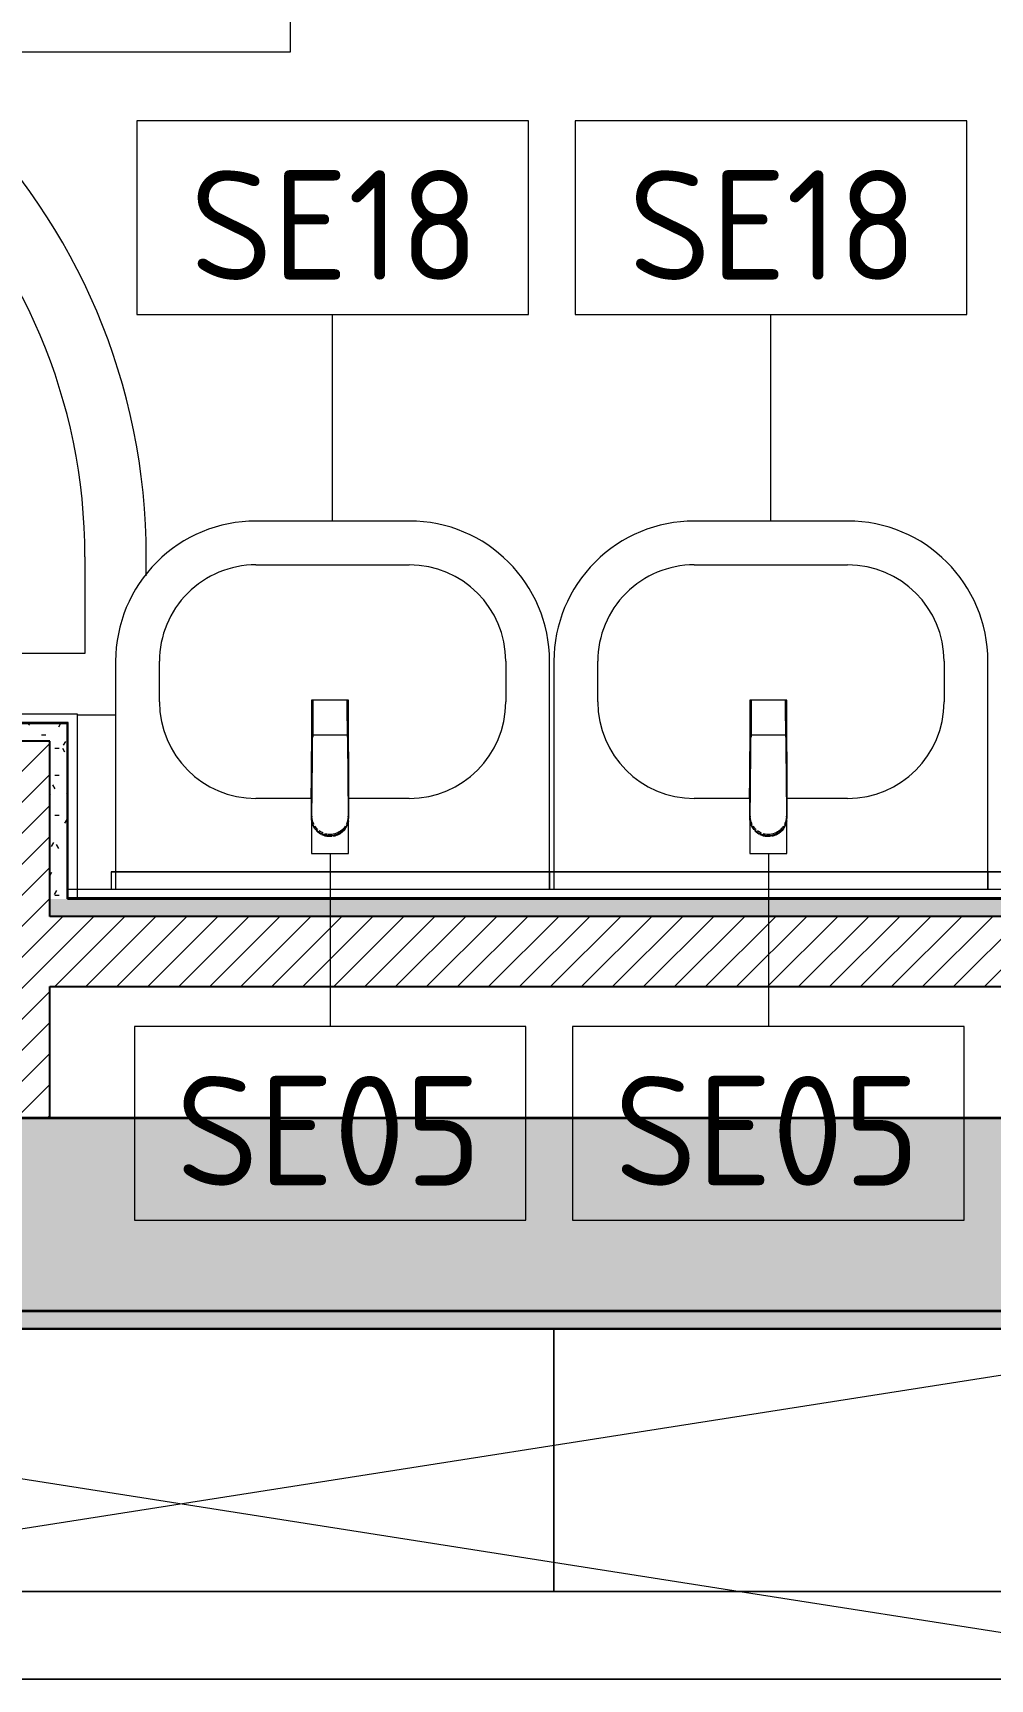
# Model space of a CAD drawing. Header units: millimetres. Extents: x 54725 to 263872, y -8553 to 29614.
# Drawn here: x 109179 to 110271, y 4760 to 6638 of the extents above; entities that cross this region are included whole.
import ezdxf

# ---------------------------------------------------------------- set-up
doc = ezdxf.new("R2010")
doc.units = ezdxf.units.MM
for name, color, linetype, lineweight, true_color in [('0-1', 7, 'Continuous', 9, 0x4994b4), ('A-WALL-1', 7, 'Continuous', 35, 0x3c3c3c), ('A-WALL-3', 7, 'Continuous', 25, 0x3c3c3c), ('A-WALL-FNSH-2', 7, 'Continuous', 15, 0x3c3c3c), ('P-SANR-FIXT-1', 7, 'Continuous', 15, 0x4994b4)]:
    doc.layers.add(name, color=color, linetype=linetype, lineweight=lineweight, true_color=true_color)
for name, color, linetype, lineweight in [('I-FURN', 7, 'Continuous', 9), ('I-WALL', 7, 'Continuous', 9), ('P-SANR-FIXT-IDEN', 7, 'Continuous', 9)]:
    doc.layers.add(name, color=color, linetype=linetype, lineweight=lineweight)
doc.styles.add('GOST Common', font='GOST_Common.ttf', dxfattribs={"height": 125})
pattern_1 = [(45, (-3861.742, 0), (-17.6776695, 17.6776695), [])]
pattern_2 = [(0, (-3861.742, 0), (60.96, 15.24), [5.029, -40.691, 5.029, -40.691, -243.84]), (0, (-3861.742, 0), (60.96, 15.24), [-91.44, 5.029, -86.411, 5.029, -40.691, -106.68]), (0, (-3861.742, 0), (60.96, 15.24), [-228.6, 5.029, -25.451, 5.029, -71.171]), (120, (-3838.882, 7.62), (-43.6782272, 45.1729086), [5.029, -40.691, 5.029, -40.691, -243.84]), (120, (-3838.882, 7.62), (-43.6782272, 45.1729086), [-91.44, 5.029, -86.411, 5.029, -40.691, -106.68]), (120, (-3838.882, 7.62), (-43.6782272, 45.1729086), [-228.6, 5.029, -25.451, 5.029, -71.171]), (240, (-3831.262, 38.1), (-17.2817728, -60.4129086), [5.029, -40.691, 5.029, -40.691, -243.84]), (240, (-3831.262, 38.1), (-17.2817728, -60.4129086), [-91.44, 5.029, -86.411, 5.029, -40.691, -106.68]), (240, (-3831.262, 38.1), (-17.2817728, -60.4129086), [-228.6, 5.029, -25.451, 5.029, -71.171])]

# ---------------------------------------------------------------- blocks, each defined once
blk = doc.blocks.new('Шкаф параметрический - 1_33-25588469-Фрагмент 1_12_ Групповая ячейка')
at = {"layer": 'I-FURN'}
for p, q in [((0, 400), (1912.5, 100)), ((2550, 400), (0, 400)), ((0, 400), (2550, 400)), ((637.5, 100), (2550, 400)), ((1912.5, 100), (2550, 0)), ((0, 0), (2550, 0)), ((2550, 0), (0, 0))]:
    blk.add_line(p, q, dxfattribs=at)
blk = doc.blocks.new('зеркало круглое500д - 1_22а зеркало круглое d500-30453653-Фрагмент 1_12_ Групповая ячейка')
at = {"layer": 'I-FURN'}
for p, q in [((-250, 0), (-250, -20)), ((250, -20), (250, 0)), ((-250, -20), (250, -20)), ((250, -20), (-250, -20))]:
    blk.add_line(p, q, dxfattribs=at)
blk = doc.blocks.new('поддон угловой - 900х900-30799906-Фрагмент 1_12_ Групповая ячейка')
at = {"layer": 'P-SANR-FIXT-1'}
for p, q in [((-270, 450), (-449, 450)), ((-380, 119.2), (-380, 380)), ((-380, 380), (-270, 380)), ((-380, 45), (-380, 65.1)), ((-380, -380), (-380, -177)), ((380, -270), (380, -380)), ((450, -291.4), (450, -270)), ((380, -380), (-380, -380)), ((371, -450), (415.1, -450))]:
    blk.add_line(p, q, dxfattribs=at)
for centre, radius, start, end in [((-270, -270), 720, 360, 90), ((-270, -270), 650, 0, 90), ((-290, -290), 25, 90, 270), ((-290, -290), 25, 270, 90)]:
    blk.add_arc(centre, radius, start, end, dxfattribs=at)
blk = doc.blocks.new('Раковина Roca Debba 50x42 - гибкая подводка_ 640х550х165 PN6_3_ ХВ_ГВ накидная гайка BP DN15_ К-гл_кон_ П DN 50-V89-Фрагмент 1_12_ Групповая ячейка')
at = {"layer": 'P-SANR-FIXT-1'}
for p, q in [((240, -20), (240, 0)), ((-255, -0.2), (-255, -20)), ((-255, -20), (-255, -260)), ((240, -260), (240, -20)), ((-95, -103.6), (-25.8, -103.6)), ((16.6, -103.6), (80, -103.6)), ((-205, -260), (-205, -213.6)), ((190, -213.6), (190, -260)), ((80, -370), (-95, -370)), ((-95, -420), (80, -420))]:
    blk.add_line(p, q, dxfattribs=at)
for centre, radius, start, end in [((-95, -213.6), 110, 90, 180), ((80, -213.6), 110, 0, 90), ((-95, -260), 160, 180, 270), ((-95, -260), 110, 180, 270), ((80, -260), 160, 270, 0), ((80, -260), 110, 270, 0)]:
    blk.add_arc(centre, radius, start, end, dxfattribs=at)
blk = doc.blocks.new('смеситель для раковины - Default-V93-Фрагмент 1_12_ Групповая ячейка')
at = {"layer": '0-1'}
for p, q in [((19.7, 151.6), (-19.8, 151.6)), ((-20.3, 110), (-20.4, 97.4)), ((19.8, 111.8), (-19.8, 111.8)), ((20.4, 97.4), (20.3, 110)), ((-18.9, 7.6), (-19.5, 9.5))]:
    blk.add_line(p, q, dxfattribs=at)
at = {"layer": '0-1', "flags": 128}
for points in [[(-20.7, 150.6), (-20.7, 150.2), (-20.7, 149.2), (-20.7, 148.3), (-20.7, 146.9), (-20.7, 145.4), (-20.8, 134.7), (-21.1, 63.6), (-21.1, 93.2)], [(19.7, 151.6), (20, 151.6), (20.2, 151.6), (20.5, 151.4), (20.6, 151.2), (20.7, 151.1), (20.8, 150.9), (20.8, 150.6)], [(21, 17), (21.2, 25.7), (21, 77.4), (21, 111.4)], [(-21.4, 39.6), (-21.2, 64), (-21.1, 88)], [(-21.1, 22.2), (-21.1, 24.2), (-21.1, 63.3), (-21.1, 93.2)], [(-20, 10.8), (-20.8, 13.2), (-20.9, 15.4)], [(12.1, -0.1), (16.4, 3.8), (19.5, 8.8), (21, 14.5), (21, 16)]]:
    blk.add_lwpolyline(points, dxfattribs=at)
at = {"layer": 'P-SANR-FIXT-1'}
for p, q in [((21, 151.6), (-21, 151.6)), ((-21, 151.6), (-21, -23)), ((21, -23), (21, 151.6)), ((-19.7, 144), (-19.8, 111.8)), ((19.8, 111.8), (19.7, 144)), ((19.9, 143.1), (19.9, 140.7)), ((19.9, 136.7), (19.9, 133.6)), ((19.9, 131), (20, 126.2)), ((20, 115.7), (20, 113.5)), ((20, 111.3), (20, 108.6)), ((-21, -23), (21, -23))]:
    blk.add_line(p, q, dxfattribs=at)
at = {"layer": 'P-SANR-FIXT-1', "flags": 128}
for points in [[(-21.1, 16.9), (-21.1, 42.2), (-21, 67.6), (-20.8, 118.3), (-20.7, 143.7), (-20.7, 149.4), (-20.8, 150.2), (-20.9, 145.3), (-20.9, 138.9), (-21.1, 88.1)], [(-19.9, 125.8), (-19.9, 133.8), (-19.9, 138.3)], [(21.1, 88.1), (20.9, 138.9), (20.9, 145.3), (20.8, 150.2), (20.7, 149.4), (20.7, 143.7), (20.8, 118.3), (21, 67.6), (21.1, 42.2), (21.1, 16.9)], [(-20, 109.4), (-20, 111), (-20, 119.8)], [(20, 123.6), (20, 119.9), (20, 118.4)], [(-15.9, 4.1), (-13.1, 1.6), (-12.1, 0.9)], [(12.1, 0.9), (13.1, 1.6), (15.9, 4.1)], [(-9.8, -0.4), (-6.1, -1.8), (-5.1, -2)], [(-2.4, -2.5), (-2.1, -2.5), (2.1, -2.5), (2.7, -2.4)], [(0.6, -3.9), (0.3, -3.9), (0.1, -3.9), (-0.1, -3.9), (-0.3, -3.9), (-0.6, -3.9)], [(5.1, -2), (6.1, -1.8), (9.8, -0.4)]]:
    blk.add_lwpolyline(points, dxfattribs=at)
at = {"layer": 'P-SANR-FIXT-1'}
for centre, major_axis, ratio, start_param, end_param in [((-19.8, 109.7), (-0.5, 0.002), 0.095846, 0.794229, 1.571164), ((19.8, 109.7), (0.5, 0.002), 0.095848, 4.711795, 5.488843), ((0, 17.2), (20.8, 0), 0.98634, 3.038054, 3.090126), ((0, 17.2), (20.8, 0), 0.98634, 0.051466, 0.103539), ((0, 17.2), (20.8, 0), 0.98634, 3.29536, 3.441377), ((0, 17.2), (20.8, 0), 0.98634, 5.983401, 6.129418), ((0, 17.2), (20.8, 0), 0.98634, 4.268583, 4.510817), ((0, 17.2), (18.5, 0), 0.986286, 4.671144, 4.753634), ((0, 17.2), (20.8, 0), 0.98634, 4.913948, 5.156189)]:
    blk.add_ellipse(centre, major_axis=major_axis, ratio=ratio, start_param=start_param, end_param=end_param, dxfattribs=at)
for points, knots in [([(-19.9, 147.4), (-19.9, 148), (-19.8, 149.3), (-19.8, 150.7), (-19.8, 151.5), (-19.8, 151.6), (-19.8, 151.6)], [0.1, 0.1, 0.1, 0.1, 0.2, 0.3, 0.4, 0.4725859, 0.4725859, 0.4725859, 0.4725859]), ([(-19.8, 151.6), (-19.7, 151.6), (-19.7, 151.6), (-19.7, 151.2), (-19.7, 150), (-19.7, 148.3), (-19.7, 146.2), (-19.7, 144.8), (-19.7, 144)], [0.4728347, 0.4728347, 0.4728347, 0.4728347, 0.5, 0.6, 0.7, 0.8, 0.9, 1, 1, 1, 1]), ([(19.7, 144), (19.7, 144.8), (19.7, 146.2), (19.7, 148.3), (19.7, 150), (19.7, 151.2), (19.7, 151.6), (19.7, 151.6), (19.7, 151.6)], [0, 0, 0, 0, 0.1, 0.2, 0.3, 0.4, 0.5, 0.5274121, 0.5274121, 0.5274121, 0.5274121]), ([(19.7, 151.6), (19.8, 151.6), (19.8, 151.5), (19.8, 150.7), (19.8, 149.3), (19.9, 148), (19.9, 147.4)], [0.5275209, 0.5275209, 0.5275209, 0.5275209, 0.6, 0.7, 0.8, 0.9, 0.9, 0.9, 0.9]), ([(-20.4, 97.4), (-20.4, 91.1), (-20.5, 81.8), (-20.6, 69.7), (-20.6, 60), (-20.7, 52.6), (-20.8, 47.4), (-20.8, 45.2), (-20.8, 43.5), (-20.9, 41.8), (-20.9, 39.8), (-20.9, 37.7), (-20.9, 36.2), (-20.9, 35.4), (-21, 34.1), (-21, 32.6), (-21, 31), (-21, 29.7), (-21, 28.6), (-21, 27.7), (-21, 26.8), (-21.1, 25.6), (-21.1, 22.9), (-21.1, 20.4), (-21.1, 18.4)], [0, 0, 0, 0, 0.222222, 0.333333, 0.444444, 0.583333, 0.618056, 0.652778, 0.670139, 0.6875, 0.722222, 0.756944, 0.774306, 0.782986, 0.791667, 0.826389, 0.84375, 0.861111, 0.878472, 0.887153, 0.895833, 0.913194, 0.930556, 1, 1, 1, 1]), ([(-19.8, 111.8), (-19.8, 111.8), (-19.8, 111.7), (-19.8, 110.9), (-19.8, 110.1), (-19.8, 109.7)], [0.4695548, 0.4695548, 0.4695548, 0.4695548, 0.6, 0.8, 1, 1, 1, 1]), ([(19.8, 109.7), (19.8, 110.1), (19.8, 110.9), (19.8, 111.7), (19.8, 111.8), (19.8, 111.8)], [0, 0, 0, 0, 0.2, 0.4, 0.5304748, 0.5304748, 0.5304748, 0.5304748]), ([(21.1, 18.4), (21.1, 19.2), (21.1, 20.8), (21.1, 23.1), (21.1, 25), (21.1, 26.5), (21, 27.6), (21, 28.6), (21, 30), (21, 31.7), (21, 33.4), (21, 34.6), (20.9, 35.2), (20.9, 35.7), (20.9, 36.3), (20.9, 36.9), (20.9, 38.1), (20.9, 39.8), (20.9, 41.4), (20.8, 42.8), (20.8, 44.1), (20.8, 45.8), (20.8, 48.6), (20.7, 53.5), (20.6, 60.7), (20.6, 68.9), (20.5, 76.5), (20.5, 85.7), (20.4, 92.7), (20.4, 97.4)], [0, 0, 0, 0, 0.027778, 0.055556, 0.083333, 0.097222, 0.111111, 0.125, 0.138889, 0.166667, 0.194444, 0.208333, 0.215278, 0.222222, 0.229167, 0.236111, 0.25, 0.277778, 0.305556, 0.319444, 0.333333, 0.361111, 0.388889, 0.444444, 0.555556, 0.666667, 0.75, 0.833333, 1, 1, 1, 1]), ([(-21.1, 88.1), (-21.1, 85.7), (-21.1, 82.2), (-21.1, 77.5), (-21.2, 73.9), (-21.2, 70.4), (-21.2, 66.8), (-21.2, 63.9), (-21.2, 61.5), (-21.2, 59.8), (-21.2, 58), (-21.2, 55.7), (-21.3, 52.8), (-21.3, 49.3), (-21.3, 46), (-21.3, 42.6), (-21.4, 40.5), (-21.4, 39.4)], [0, 0, 0, 0, 0.0833333, 0.125, 0.1666667, 0.2083333, 0.25, 0.2916667, 0.3125, 0.3333333, 0.3541667, 0.375, 0.4166667, 0.4583333, 0.5, 0.5416667, 0.5833333, 0.5833333, 0.5833333, 0.5833333]), ([(20.4, 88.2), (20.4, 88.1), (20.5, 88), (20.6, 87.8), (20.7, 87.5), (20.7, 87.4), (20.7, 87.3)], [0.19375, 0.19375, 0.19375, 0.19375, 0.25, 0.3, 0.35, 0.4, 0.4, 0.4, 0.4]), ([(21.4, 39.8), (21.4, 40.2), (21.4, 41), (21.3, 42.6), (21.3, 44.7), (21.3, 47.5), (21.3, 50.9), (21.2, 55.1), (21.2, 60), (21.2, 65.1), (21.2, 69.9), (21.2, 74.5), (21.1, 80.6), (21.1, 85.1), (21.1, 88.1)], [0.5714286, 0.5714286, 0.5714286, 0.5714286, 0.5892857, 0.6071429, 0.6428571, 0.6785714, 0.7142857, 0.75, 0.7857143, 0.8214286, 0.8571429, 0.8928571, 0.9285714, 1, 1, 1, 1]), ([(-18.3, 9.9), (-18.8, 10.8), (-20.1, 14), (-20.7, 17.5), (-20.7, 19.9)], [-0.157337, -0.157337, -0.157337, -0.157337, -0.1111111, 0, 0, 0, 0]), ([(20.7, 19.9), (20.7, 17.5), (20.1, 14), (18.8, 10.8), (18.3, 9.9)], [-1, -1, -1, -1, -0.8888889, -0.8424724, -0.8424724, -0.8424724, -0.8424724]), ([(-16.4, 3.7), (-16.6, 4.1), (-17.6, 5.3), (-18.7, 7.1), (-19.6, 9), (-20.1, 10.6), (-20.6, 12.1), (-21, 14.3), (-21.1, 15.9), (-21.1, 16.9)], [0.5566569, 0.5566569, 0.5566569, 0.5566569, 0.6, 0.7, 0.75, 0.8, 0.85, 0.9, 1, 1, 1, 1]), ([(-21.1, 16.4), (-21.1, 14.3), (-20.4, 11.1), (-18.7, 7.6), (-17.5, 5.8), (-16.4, 4.5), (-15.2, 3.2), (-13.9, 2.1), (-12.5, 1), (-10.9, 0.1), (-9.2, -0.7), (-6.9, -1.7), (-3.8, -2.5), (0, -2.8), (3.8, -2.5), (6.9, -1.7), (9, -0.9), (10.1, -0.3), (10.9, 0.1), (11.7, 0.5), (12.7, 1.2), (13.9, 2), (15, 3), (15.8, 3.8), (16.4, 4.5), (17, 5.2), (17.7, 6.2), (18.6, 7.6), (19.3, 9), (19.7, 9.9), (19.9, 10.5), (20, 10.9), (20.2, 11.2), (20.3, 11.7), (20.6, 12.6), (20.8, 13.8), (21, 15.1), (21.1, 16), (21.1, 16.4)], [0, 0, 0, 0, 0.111111, 0.166667, 0.194444, 0.222222, 0.25, 0.277778, 0.305556, 0.333333, 0.361111, 0.388889, 0.444444, 0.5, 0.555556, 0.611111, 0.638889, 0.652778, 0.666667, 0.680556, 0.694444, 0.722222, 0.75, 0.763889, 0.777778, 0.791667, 0.805556, 0.833333, 0.861111, 0.875, 0.881944, 0.888889, 0.895833, 0.902778, 0.916667, 0.944444, 0.972222, 1, 1, 1, 1]), ([(-20.8, 14.6), (-20.7, 14.1), (-20.6, 12.9), (-20.2, 11.6), (-20, 10.9)], [0, 0, 0, 0, 0.4, 1, 1, 1, 1]), ([(-19.3, 9.3), (-19.1, 8.7), (-18.5, 7.4), (-17.6, 6.2), (-17.1, 5.5)], [0.2222222, 0.2222222, 0.2222222, 0.2222222, 0.4444444, 0.7777778, 0.7777778, 0.7777778, 0.7777778]), ([(-13.9, 4), (-14.7, 4.7), (-15.8, 6), (-16.9, 7.4), (-17.2, 8)], [-0.26859689, -0.26859689, -0.26859689, -0.26859689, -0.22222222, -0.18982564, -0.18982564, -0.18982564, -0.18982564]), ([(-10, -1.5), (-10.9, -1), (-12.8, 0.2), (-14.5, 1.7), (-15.3, 2.6), (-15.4, 2.7)], [0.3, 0.3, 0.3, 0.3, 0.4, 0.5, 0.5124698, 0.5124698, 0.5124698, 0.5124698]), ([(-7.8, 0), (-8.7, 0.4), (-10.3, 1.2), (-11.7, 2.2), (-12.3, 2.7)], [-0.37982072, -0.37982072, -0.37982072, -0.37982072, -0.33333333, -0.30027801, -0.30027801, -0.30027801, -0.30027801]), ([(17.3, 8), (16.9, 7.4), (15, 4.8), (10.7, 1.1), (3.8, -1.6), (-2, -1.6), (-5.1, -0.9), (-5.8, -0.7)], [-0.8101744, -0.8101744, -0.8101744, -0.8101744, -0.7777778, -0.6666667, -0.5555556, -0.4444444, -0.4109505, -0.4109505, -0.4109505, -0.4109505]), ([(20.9, 14), (20.9, 13.9), (20.7, 12.8), (20.2, 10.6), (19, 7.6), (16.7, 3.9), (12.9, 0), (8, -2.6), (4.7, -3.4), (3.5, -3.6)], [0.0919533, 0.0919533, 0.0919533, 0.0919533, 0.1, 0.2, 0.3, 0.4, 0.6, 0.8, 0.9091362, 0.9091362, 0.9091362, 0.9091362]), ([(17.1, 5.5), (17.5, 6), (18.6, 7.6), (19.5, 9.4), (19.9, 10.7)], [0.2222222, 0.2222222, 0.2222222, 0.2222222, 0.4444444, 0.9768048, 0.9768048, 0.9768048, 0.9768048]), ([(20.2, 11.7), (20.3, 12), (20.6, 12.9), (20.7, 13.9), (20.8, 14.6)], [0.2222222, 0.2222222, 0.2222222, 0.2222222, 0.4444444, 1, 1, 1, 1]), ([(-0.6, -3.9), (-1.6, -3.9), (-3.8, -3.7), (-6.8, -2.9), (-8.7, -2.1), (-9.5, -1.7)], [0, 0, 0, 0, 0.1, 0.2, 0.2837623, 0.2837623, 0.2837623, 0.2837623]), ([(-0.6, -3.9), (-0.6, -3.9), (-0.6, -3.7), (-0.6, -3.5), (-0.6, -3.3), (-0.6, -3.2)], [0, 0, 0, 0, 0.3636364, 0.5454545, 0.7272727, 0.7272727, 0.7272727, 0.7272727]), ([(0.6, -3.9), (0.6, -3.9), (0.6, -3.7), (0.6, -3.5), (0.6, -3.3), (0.6, -3.2)], [0, 0, 0, 0, 0.3636364, 0.5454545, 0.7272727, 0.7272727, 0.7272727, 0.7272727])]:
    blk.add_open_spline(points, degree=3, knots=knots, dxfattribs=at)
for points in [[(-19.8, 111.8), (-19.8, 111.8), (-19.8, 111.8), (-19.8, 111.8)], [(-19.8, 110), (-19.8, 110.3), (-19.8, 110.6), (-19.8, 110.9)], [(19.8, 111.8), (19.8, 111.8), (19.8, 111.8), (19.8, 111.8)], [(19.8, 110.9), (19.8, 110.6), (19.8, 110.3), (19.8, 110)], [(-20.5, 88.2), (-20.6, 88.2), (-20.7, 88.2), (-20.8, 88.2)], [(2.5, -3.8), (1.8, -3.9), (1.2, -3.9), (0.6, -3.9)]]:
    blk.add_open_spline(points, degree=3, dxfattribs=at)
blk = doc.blocks.new('смеситель для раковины - Default-V94-Фрагмент 1_12_ Групповая ячейка')
at = {"layer": '0-1'}
for p, q in [((19.7, 151.6), (-19.8, 151.6)), ((-20.3, 110), (-20.4, 97.4)), ((19.8, 111.8), (-19.8, 111.8)), ((20.4, 97.4), (20.3, 110)), ((-18.9, 7.6), (-19.6, 9.7))]:
    blk.add_line(p, q, dxfattribs=at)
at = {"layer": '0-1', "flags": 128}
for points in [[(-20.7, 150.6), (-20.7, 150.2), (-20.7, 149.2), (-20.7, 148.3), (-20.7, 146.9), (-20.7, 145.4), (-20.8, 134.7), (-21.1, 63.6), (-21.1, 93.2)], [(19.7, 151.6), (20, 151.6), (20.2, 151.6), (20.5, 151.4), (20.6, 151.2), (20.7, 151.1), (20.8, 150.9), (20.8, 150.6)], [(21, 17), (21.2, 25.7), (21, 77.4), (21, 111.4)], [(-21.4, 39.6), (-21.2, 64), (-21.1, 88)], [(-21.1, 22.2), (-21.1, 24.2), (-21.1, 63.3), (-21.1, 93.2)], [(-20, 10.8), (-20.8, 13.2), (-20.9, 15.4)], [(12.1, -0.1), (16.4, 3.8), (19.5, 8.8), (21, 14.5), (21, 16)]]:
    blk.add_lwpolyline(points, dxfattribs=at)
at = {"layer": 'P-SANR-FIXT-1'}
for p, q in [((21, 151.6), (-21, 151.6)), ((-21, 151.6), (-21, -23)), ((21, -23), (21, 151.6)), ((-19.7, 144), (-19.8, 111.8)), ((19.8, 111.8), (19.7, 144)), ((19.9, 143.1), (19.9, 140.7)), ((19.9, 136.7), (19.9, 133.6)), ((19.9, 131), (20, 126.2)), ((20, 115.7), (20, 113.5)), ((20, 111.3), (20, 108.6)), ((-21, -23), (21, -23))]:
    blk.add_line(p, q, dxfattribs=at)
at = {"layer": 'P-SANR-FIXT-1', "flags": 128}
for points in [[(-21.1, 16.9), (-21.1, 42.2), (-21, 67.6), (-20.8, 118.3), (-20.7, 143.7), (-20.7, 149.4), (-20.8, 150.2), (-20.9, 145.3), (-20.9, 138.9), (-21.1, 88.1)], [(-19.9, 125.8), (-19.9, 133.8), (-19.9, 138.3)], [(21.1, 88.1), (20.9, 138.9), (20.9, 145.3), (20.8, 150.2), (20.7, 149.4), (20.7, 143.7), (20.8, 118.3), (21, 67.6), (21.1, 42.2), (21.1, 16.9)], [(-20, 109.4), (-20, 111), (-20, 119.8)], [(20, 123.6), (20, 119.9), (20, 118.4)], [(-15.9, 4.1), (-13.1, 1.6), (-12.1, 0.9)], [(12.1, 0.9), (13.1, 1.6), (15.9, 4.1)], [(-9.8, -0.4), (-6.1, -1.8), (-5.1, -2)], [(-2.7, -2.4), (-2.1, -2.5), (2.1, -2.5), (2.7, -2.4)], [(0.6, -3.9), (0.3, -3.9), (0.1, -3.9), (-0.1, -3.9), (-0.3, -3.9), (-0.6, -3.9)], [(5.1, -2), (6.1, -1.8), (9.8, -0.4)]]:
    blk.add_lwpolyline(points, dxfattribs=at)
at = {"layer": 'P-SANR-FIXT-1'}
for centre, major_axis, ratio, start_param, end_param in [((-19.8, 109.7), (-0.5, 0.002), 0.095846, 0.794229, 1.571164), ((19.8, 109.7), (0.5, 0.002), 0.095848, 4.711795, 5.488843), ((0, 17.2), (20.8, 0), 0.98634, 3.038054, 3.090126), ((0, 17.2), (20.8, 0), 0.98634, 0.051466, 0.103539), ((0, 17.2), (20.8, 0), 0.98634, 3.29536, 3.441377), ((0, 17.2), (20.8, 0), 0.98634, 5.983401, 6.129418), ((0, 17.2), (20.8, 0), 0.98634, 4.268583, 4.510817), ((0, 17.2), (18.5, 0), 0.986286, 4.671144, 4.753634), ((0, 17.2), (20.8, 0), 0.98634, 4.930817, 5.156189)]:
    blk.add_ellipse(centre, major_axis=major_axis, ratio=ratio, start_param=start_param, end_param=end_param, dxfattribs=at)
for points, knots in [([(-19.9, 147.4), (-19.9, 148), (-19.8, 149.3), (-19.8, 150.7), (-19.8, 151.5), (-19.8, 151.6), (-19.8, 151.6)], [0.1, 0.1, 0.1, 0.1, 0.2, 0.3, 0.4, 0.4725859, 0.4725859, 0.4725859, 0.4725859]), ([(-19.8, 151.6), (-19.7, 151.6), (-19.7, 151.6), (-19.7, 151.2), (-19.7, 150), (-19.7, 148.3), (-19.7, 146.2), (-19.7, 144.8), (-19.7, 144)], [0.4728347, 0.4728347, 0.4728347, 0.4728347, 0.5, 0.6, 0.7, 0.8, 0.9, 1, 1, 1, 1]), ([(19.7, 144), (19.7, 144.8), (19.7, 146.2), (19.7, 148.3), (19.7, 150), (19.7, 151.2), (19.7, 151.6), (19.7, 151.6), (19.7, 151.6)], [0, 0, 0, 0, 0.1, 0.2, 0.3, 0.4, 0.5, 0.5274121, 0.5274121, 0.5274121, 0.5274121]), ([(19.7, 151.6), (19.8, 151.6), (19.8, 151.5), (19.8, 150.7), (19.8, 149.3), (19.9, 148), (19.9, 147.4)], [0.5275209, 0.5275209, 0.5275209, 0.5275209, 0.6, 0.7, 0.8, 0.9, 0.9, 0.9, 0.9]), ([(-20.4, 97.4), (-20.4, 91.1), (-20.5, 81.8), (-20.6, 69.7), (-20.6, 60), (-20.7, 52.6), (-20.8, 47.4), (-20.8, 45.2), (-20.8, 43.5), (-20.9, 41.8), (-20.9, 39.8), (-20.9, 37.7), (-20.9, 36.2), (-20.9, 35.4), (-21, 34.1), (-21, 32.6), (-21, 31), (-21, 29.7), (-21, 28.6), (-21, 27.7), (-21, 26.8), (-21.1, 25.6), (-21.1, 22.9), (-21.1, 20.4), (-21.1, 18.4)], [0, 0, 0, 0, 0.222222, 0.333333, 0.444444, 0.583333, 0.618056, 0.652778, 0.670139, 0.6875, 0.722222, 0.756944, 0.774306, 0.782986, 0.791667, 0.826389, 0.84375, 0.861111, 0.878472, 0.887153, 0.895833, 0.913194, 0.930556, 1, 1, 1, 1]), ([(-19.8, 111.8), (-19.8, 111.8), (-19.8, 111.7), (-19.8, 110.9), (-19.8, 110.1), (-19.8, 109.7)], [0.4695548, 0.4695548, 0.4695548, 0.4695548, 0.6, 0.8, 1, 1, 1, 1]), ([(19.8, 109.7), (19.8, 110.1), (19.8, 110.9), (19.8, 111.7), (19.8, 111.8), (19.8, 111.8)], [0, 0, 0, 0, 0.2, 0.4, 0.5304748, 0.5304748, 0.5304748, 0.5304748]), ([(21.1, 18.4), (21.1, 19.2), (21.1, 20.8), (21.1, 23.1), (21.1, 25), (21.1, 26.5), (21, 27.6), (21, 28.6), (21, 30), (21, 31.7), (21, 33.4), (21, 34.6), (20.9, 35.2), (20.9, 35.7), (20.9, 36.3), (20.9, 36.9), (20.9, 38.1), (20.9, 39.8), (20.9, 41.4), (20.8, 42.8), (20.8, 44.1), (20.8, 45.8), (20.8, 48.6), (20.7, 53.5), (20.6, 60.7), (20.6, 68.9), (20.5, 76.5), (20.5, 85.7), (20.4, 92.7), (20.4, 97.4)], [0, 0, 0, 0, 0.027778, 0.055556, 0.083333, 0.097222, 0.111111, 0.125, 0.138889, 0.166667, 0.194444, 0.208333, 0.215278, 0.222222, 0.229167, 0.236111, 0.25, 0.277778, 0.305556, 0.319444, 0.333333, 0.361111, 0.388889, 0.444444, 0.555556, 0.666667, 0.75, 0.833333, 1, 1, 1, 1]), ([(-21.1, 88.1), (-21.1, 85.7), (-21.1, 82.2), (-21.1, 77.5), (-21.2, 73.9), (-21.2, 70.4), (-21.2, 66.8), (-21.2, 63.9), (-21.2, 61.5), (-21.2, 59.8), (-21.2, 58), (-21.2, 55.7), (-21.3, 52.8), (-21.3, 49.3), (-21.3, 46), (-21.3, 42.6), (-21.4, 40.5), (-21.4, 39.4)], [0, 0, 0, 0, 0.0833333, 0.125, 0.1666667, 0.2083333, 0.25, 0.2916667, 0.3125, 0.3333333, 0.3541667, 0.375, 0.4166667, 0.4583333, 0.5, 0.5416667, 0.5833333, 0.5833333, 0.5833333, 0.5833333]), ([(20.4, 88.2), (20.4, 88.1), (20.5, 88), (20.6, 87.8), (20.7, 87.5), (20.7, 87.4), (20.7, 87.3)], [0.19375, 0.19375, 0.19375, 0.19375, 0.25, 0.3, 0.35, 0.4, 0.4, 0.4, 0.4]), ([(21.4, 39.8), (21.4, 40.2), (21.4, 41), (21.3, 42.6), (21.3, 44.7), (21.3, 47.5), (21.3, 50.9), (21.2, 55.1), (21.2, 60), (21.2, 65.1), (21.2, 69.9), (21.2, 74.5), (21.1, 80.6), (21.1, 85.1), (21.1, 88.1)], [0.5714286, 0.5714286, 0.5714286, 0.5714286, 0.5892857, 0.6071429, 0.6428571, 0.6785714, 0.7142857, 0.75, 0.7857143, 0.8214286, 0.8571429, 0.8928571, 0.9285714, 1, 1, 1, 1]), ([(-18.3, 9.9), (-18.8, 10.8), (-20.1, 14), (-20.7, 17.5), (-20.7, 19.9)], [-0.157337, -0.157337, -0.157337, -0.157337, -0.1111111, 0, 0, 0, 0]), ([(20.7, 19.9), (20.7, 17.5), (20.1, 14), (18.8, 10.8), (18.3, 9.9)], [-1, -1, -1, -1, -0.8888889, -0.8424724, -0.8424724, -0.8424724, -0.8424724]), ([(-16.4, 3.7), (-16.6, 4.1), (-17.6, 5.3), (-18.7, 7.1), (-19.6, 9), (-20.1, 10.6), (-20.6, 12.1), (-21, 14.3), (-21.1, 15.9), (-21.1, 16.9)], [0.5566569, 0.5566569, 0.5566569, 0.5566569, 0.6, 0.7, 0.75, 0.8, 0.85, 0.9, 1, 1, 1, 1]), ([(-21.1, 16.4), (-21.1, 14.3), (-20.4, 11.1), (-18.7, 7.6), (-17.5, 5.8), (-16.4, 4.5), (-15.2, 3.2), (-13.9, 2.1), (-12.5, 1), (-10.9, 0.1), (-9.2, -0.7), (-6.9, -1.7), (-3.8, -2.5), (0, -2.8), (3.8, -2.5), (6.9, -1.7), (9, -0.9), (10.1, -0.3), (10.9, 0.1), (11.7, 0.5), (12.7, 1.2), (13.9, 2), (15, 3), (15.8, 3.8), (16.4, 4.5), (17, 5.2), (17.7, 6.2), (18.6, 7.6), (19.3, 9), (19.7, 9.9), (19.9, 10.5), (20, 10.9), (20.2, 11.2), (20.3, 11.7), (20.6, 12.6), (20.8, 13.8), (21, 15.1), (21.1, 16), (21.1, 16.4)], [0, 0, 0, 0, 0.111111, 0.166667, 0.194444, 0.222222, 0.25, 0.277778, 0.305556, 0.333333, 0.361111, 0.388889, 0.444444, 0.5, 0.555556, 0.611111, 0.638889, 0.652778, 0.666667, 0.680556, 0.694444, 0.722222, 0.75, 0.763889, 0.777778, 0.791667, 0.805556, 0.833333, 0.861111, 0.875, 0.881944, 0.888889, 0.895833, 0.902778, 0.916667, 0.944444, 0.972222, 1, 1, 1, 1]), ([(-20.8, 14.6), (-20.7, 14.1), (-20.6, 12.9), (-20.2, 11.6), (-20, 10.9)], [0, 0, 0, 0, 0.4, 1, 1, 1, 1]), ([(-19.3, 9.3), (-19.1, 8.7), (-18.5, 7.4), (-17.6, 6.2), (-17.1, 5.5)], [0.2222222, 0.2222222, 0.2222222, 0.2222222, 0.4444444, 0.7777778, 0.7777778, 0.7777778, 0.7777778]), ([(-13.9, 4), (-14.7, 4.7), (-15.8, 6), (-16.9, 7.4), (-17.2, 8)], [-0.26859689, -0.26859689, -0.26859689, -0.26859689, -0.22222222, -0.18982564, -0.18982564, -0.18982564, -0.18982564]), ([(-10, -1.5), (-10.9, -1), (-12.8, 0.2), (-14.5, 1.7), (-15.3, 2.6), (-15.4, 2.7)], [0.3, 0.3, 0.3, 0.3, 0.4, 0.5, 0.5124698, 0.5124698, 0.5124698, 0.5124698]), ([(-7.8, 0), (-8.7, 0.4), (-10.3, 1.2), (-11.7, 2.2), (-12.3, 2.7)], [-0.37982072, -0.37982072, -0.37982072, -0.37982072, -0.33333333, -0.30027801, -0.30027801, -0.30027801, -0.30027801]), ([(17.3, 8), (16.9, 7.4), (15, 4.8), (10.7, 1.1), (3.8, -1.6), (-2, -1.6), (-5.1, -0.9), (-5.8, -0.7)], [-0.8101744, -0.8101744, -0.8101744, -0.8101744, -0.7777778, -0.6666667, -0.5555556, -0.4444444, -0.4109505, -0.4109505, -0.4109505, -0.4109505]), ([(20.9, 14), (20.9, 13.9), (20.7, 12.8), (20.2, 10.6), (19, 7.6), (16.7, 3.9), (12.9, 0), (8, -2.6), (4.7, -3.4), (3.5, -3.6)], [0.0919533, 0.0919533, 0.0919533, 0.0919533, 0.1, 0.2, 0.3, 0.4, 0.6, 0.8, 0.9091362, 0.9091362, 0.9091362, 0.9091362]), ([(17.1, 5.5), (17.5, 6), (18.6, 7.6), (19.5, 9.4), (19.9, 10.7)], [0.2222222, 0.2222222, 0.2222222, 0.2222222, 0.4444444, 0.9768048, 0.9768048, 0.9768048, 0.9768048]), ([(20.2, 11.7), (20.3, 12), (20.6, 12.9), (20.7, 13.9), (20.8, 14.6)], [0.2222222, 0.2222222, 0.2222222, 0.2222222, 0.4444444, 1, 1, 1, 1]), ([(-0.6, -3.9), (-1.6, -3.9), (-3.8, -3.7), (-6.8, -2.9), (-8.7, -2.1), (-9.5, -1.7)], [0, 0, 0, 0, 0.1, 0.2, 0.2837623, 0.2837623, 0.2837623, 0.2837623]), ([(-0.6, -3.9), (-0.6, -3.9), (-0.6, -3.7), (-0.6, -3.5), (-0.6, -3.3), (-0.6, -3.2)], [0, 0, 0, 0, 0.3636364, 0.5454545, 0.7272727, 0.7272727, 0.7272727, 0.7272727]), ([(0.6, -3.9), (0.6, -3.9), (0.6, -3.7), (0.6, -3.5), (0.6, -3.3), (0.6, -3.2)], [0, 0, 0, 0, 0.3636364, 0.5454545, 0.7272727, 0.7272727, 0.7272727, 0.7272727])]:
    blk.add_open_spline(points, degree=3, knots=knots, dxfattribs=at)
for points in [[(-19.8, 111.8), (-19.8, 111.8), (-19.8, 111.8), (-19.8, 111.8)], [(-19.8, 110), (-19.8, 110.3), (-19.8, 110.6), (-19.8, 110.9)], [(19.8, 111.8), (19.8, 111.8), (19.8, 111.8), (19.8, 111.8)], [(19.8, 110.9), (19.8, 110.6), (19.8, 110.3), (19.8, 110)], [(-20.5, 88.2), (-20.6, 88.2), (-20.7, 88.2), (-20.8, 88.2)], [(2.5, -3.8), (1.8, -3.9), (1.2, -3.9), (0.6, -3.9)]]:
    blk.add_open_spline(points, degree=3, dxfattribs=at)
blk = doc.blocks.new('М_сантехническая_рамка1 - В рамке-30590747-Фрагмент 1_12_ Групповая ячейка')
at = {"layer": 'P-SANR-FIXT-IDEN'}
for p, q in [((4.293, 2.24), (-4.639, 2.24)), ((-4.639, 2.24), (-4.639, -2.178)), ((4.293, -2.178), (4.293, 2.24)), ((-4.639, -2.178), (4.293, -2.178))]:
    blk.add_line(p, q, dxfattribs=at)

msp = doc.modelspace()

# ---------------------------------------------------------------- hatches: boundary and pattern name
at = {"layer": 'I-WALL'}
h = msp.add_hatch(dxfattribs=at)
h.set_pattern_fill('FP_35', color=256, style=0, pattern_type=2)
h.set_pattern_definition(pattern_2)
h.paths.add_polyline_path([(109198.3, 5830), (109198.3, 5850), (108378.3, 5850), (108378.3, 5830), (108634.7, 5830)])
h = msp.add_hatch(dxfattribs=at)
h.set_pattern_fill('FP_35', color=256, style=0, pattern_type=2)
h.set_pattern_definition(pattern_2)
h.paths.add_polyline_path([(109218.3, 5650), (109218.3, 5850), (109198.3, 5850), (109198.3, 5650)])
h = msp.add_hatch(dxfattribs=at)
h.set_pattern_fill('FP_28', color=256, style=0, pattern_type=2)
h.set_pattern_definition(pattern_1)
h.paths.add_polyline_path([(109198.3, 5400), (109198.3, 5830), (109118.3, 5830), (109118.3, 5400)])
h = msp.add_hatch(dxfattribs=at)
h.set_pattern_fill('FP_35', color=256, style=0, pattern_type=2)
h.set_pattern_definition(pattern_2)
h.paths.add_polyline_path([(111475.2, 5630), (111778.3, 5630), (111778.3, 5650), (109198.3, 5650), (109198.3, 5630), (111317.4, 5630)])
h = msp.add_hatch(dxfattribs=at)
h.set_pattern_fill('FP_28', color=256, style=0, pattern_type=2)
h.set_pattern_definition(pattern_1)
h.paths.add_polyline_path([(111475.2, 5550), (111698.3, 5550), (111698.3, 5630), (109198.3, 5630), (109198.3, 5550), (111317.4, 5550)])
h = msp.add_hatch(dxfattribs=at)
h.set_pattern_fill('FP_1', color=256, style=0, pattern_type=2)
h.set_pattern_definition([(45, (-3861.74, 0), (-28.51196, 28.51196), []), (45, (-3833.23, 0), (-28.51196, 28.51196), [50.403, -10.081, 1.676, -8.404])])
h.paths.add_polyline_path([(115428.3, 5180), (115468.3, 5180), (115468.3, 5400), (114568.3, 5400), (114568.3, 5180), (114946.8, 5180)])
h.paths.add_polyline_path([(113518.3, 5180), (113518.3, 5400), (108068.3, 5400), (108068.3, 5180), (113488.3, 5180)])
h = msp.add_hatch(dxfattribs=at)
h.set_pattern_fill('FP_35', color=256, style=0, pattern_type=2)
h.set_pattern_definition(pattern_2)
h.paths.add_polyline_path([(115428.3, 5160), (115428.3, 5180), (114598.3, 5180), (114598.3, 5172), (114568.3, 5172), (114568.3, 5160), (115427.3, 5160)])
h.paths.add_polyline_path([(108068.3, 5160), (113518.3, 5160), (113518.3, 5172), (113488.3, 5172), (113488.3, 5180), (108068.3, 5180)])

# ---------------------------------------------------------------- linework, layer by layer
at = {"layer": 'A-WALL-1'}
for p, q in [((113488.3, 5400), (108068.3, 5400)), ((108068.3, 5180), (113488.3, 5180))]:
    msp.add_line(p, q, dxfattribs=at)
at = {"layer": 'A-WALL-3'}
for p, q in [((109218.3, 5850), (108398.3, 5850)), ((109218.3, 5650), (109218.3, 5850)), ((109198.3, 5830), (108378.3, 5830)), ((109198.3, 5630), (109198.3, 5830)), ((109218.3, 5650), (111798.3, 5650)), ((111778.3, 5630), (109198.3, 5630)), ((109198.3, 5550), (111698.3, 5550)), ((109198.3, 5400), (109198.3, 5550)), ((108048.3, 5160), (113518.3, 5160))]:
    msp.add_line(p, q, dxfattribs=at)
at = {"layer": 'A-WALL-FNSH-2'}
for p, q in [((109219.3, 5851), (108399.3, 5851)), ((109219.3, 5651), (109219.3, 5851)), ((111799.3, 5651), (109219.3, 5651)), ((108047.3, 5159), (113518.3, 5159))]:
    msp.add_line(p, q, dxfattribs=at)
at = {"layer": 'I-FURN'}
for p, q in [((108923.3, 5160), (109773.3, 5160)), ((109773.3, 5160), (109773.3, 4860)), ((109773.3, 5160), (110623.3, 5160)), ((109773.3, 4860), (109773.3, 5160)), ((109773.3, 4860), (109773.3, 5160)), ((109773.3, 5160), (109773.3, 4860)), ((108923.3, 4860), (109773.3, 4860)), ((109773.3, 4860), (108923.3, 4860)), ((109773.3, 4860), (110623.3, 4860)), ((110623.3, 4860), (109773.3, 4860))]:
    msp.add_line(p, q, dxfattribs=at)
at = {"layer": 'I-WALL'}
for p, q in [((108409.3, 5861), (109229.3, 5861)), ((109229.3, 5861), (109229.3, 5650)), ((109218.3, 5661), (111809.3, 5661))]:
    msp.add_line(p, q, dxfattribs=at)
at = {"layer": 'P-SANR-FIXT-IDEN'}
for p, q in [((109520.8, 6081), (109520.8, 6316.7)), ((110020.8, 6081), (110020.8, 6316.7)), ((109517.9, 5701.9), (109517.9, 5504.5)), ((110017.9, 5701.9), (110017.9, 5504.5))]:
    msp.add_line(p, q, dxfattribs=at)

# ---------------------------------------------------------------- block references
at = {"layer": 'I-FURN', "rotation": 180}
for p in [(109518.3, 5661), (110018.3, 5661), (110518.3, 5661)]:
    msp.add_blockref('зеркало круглое500д - 1_22а зеркало круглое d500-30453653-Фрагмент 1_12_ Групповая ячейка', p, dxfattribs=at)
at = {"layer": 'I-FURN'}
msp.add_blockref('Шкаф параметрический - 1_33-25588469-Фрагмент 1_12_ Групповая ячейка', (108073.3, 4760), dxfattribs=at)
at = {"layer": 'P-SANR-FIXT-1'}
for name, p in [('поддон угловой - 900х900-30799906-Фрагмент 1_12_ Групповая ячейка', (108858.3, 6310)), ('смеситель для раковины - Default-V94-Фрагмент 1_12_ Групповая ячейка', (109517.9, 5724.9)), ('смеситель для раковины - Default-V93-Фрагмент 1_12_ Групповая ячейка', (110017.9, 5724.9))]:
    msp.add_blockref(name, p, dxfattribs=at)
at = {"layer": 'P-SANR-FIXT-1', "rotation": 180}
for p in [(109513.3, 5661), (110013.3, 5661)]:
    msp.add_blockref('Раковина Roca Debba 50x42 - гибкая подводка_ 640х550х165 PN6_3_ ХВ_ГВ накидная гайка BP DN15_ К-гл_кон_ П DN 50-V89-Фрагмент 1_12_ Групповая ячейка', p, dxfattribs=at)
at = {"layer": 'P-SANR-FIXT-IDEN', "xscale": 49.99999999999998, "yscale": 49.99999999999998, "zscale": 49.99999999999998}
for p in [(109258, 6725.1), (109529.5, 6425.6), (110029.5, 6425.6), (109526.6, 5392.5), (110026.6, 5392.5)]:
    msp.add_blockref('М_сантехническая_рамка1 - В рамке-30590747-Фрагмент 1_12_ Групповая ячейка', p, dxfattribs=at)

# ---------------------------------------------------------------- texts
at = {"layer": 'P-SANR-FIXT-IDEN', "char_height": 125, "attachment_point": 1, "style": 'GOST Common'}
for s, insert, width in [('SE18', (109358.4, 6481), 412.869), ('SE18', (109858.4, 6481), 412.869), ('SE05', (109342.3, 5447.9), 444.937), ('SE05', (109842.3, 5447.9), 444.937)]:
    msp.add_mtext(s, dxfattribs=dict(at, insert=insert, width=width))

doc.saveas('drawing.dxf')
